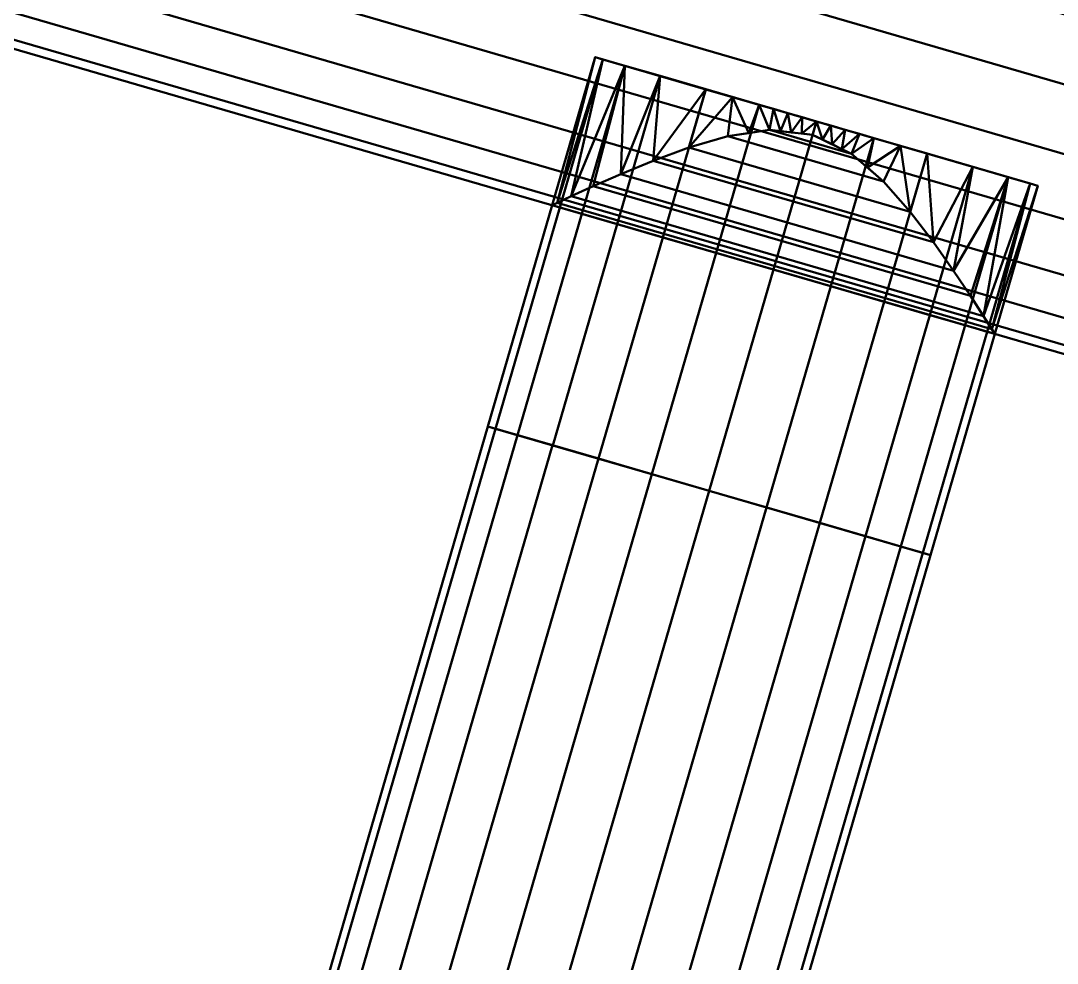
# Model space of a CAD drawing. Header units: inches. Extents: x -1654 to 1344, y -1538 to 36.
# Drawn here: x 1000.99 to 1018.99, y -801.71 to -785.34 of the extents above; entities that cross this region are included whole.
import ezdxf

# ---------------------------------------------------------------- set-up
doc = ezdxf.new("R2010")
doc.units = ezdxf.units.IN
doc.header["$MEASUREMENT"] = 0
doc.linetypes.add('Center', pattern=[1.25, 0.25, -0.1875, 0.625, -0.1875])
doc.layers.add('M-HVAC-DUCT', color=1, linetype='Center', lineweight=30)
doc.layers.add('M-HVAC-DUCT-SA', color=1, linetype='Continuous', lineweight=50)

# ---------------------------------------------------------------- blocks, each defined once
blk = doc.blocks.new('Round Takeoff - Standard-919566-_3D_')
at = {"layer": 'M-HVAC-DUCT', "color": 8, "linetype": 'Continuous', "lineweight": 50}
mesh = blk.add_polyface(dxfattribs=at)
corners = [(-2.678, 0, 4), (-2.678, 1.035, 3.864), (-2.678, 2, 3.464), (-2.678, 2.828, 2.828), (-2.678, 3.464, 2), (-2.678, 3.864, 1.035), (-2.678, 4), (-2.678, 3.864, -1.035), (-2.678, 3.464, -2), (-2.678, 2.828, -2.828), (-2.678, 2, -3.464), (-2.678, 1.035, -3.864), (-2.678, 0, -4), (-2.678, -1.035, -3.864), (-2.678, -2, -3.464), (-2.678, -2.828, -2.828), (-2.678, -3.464, -2), (-2.678, -3.864, -1.035), (-2.678, -4), (-2.678, -3.864, 1.035), (-2.678, -3.464, 2), (-2.678, -2.828, 2.828), (-2.678, -2, 3.464), (-2.678, -1.035, 3.864)]
mesh.append_faces([[corners[k] for k in face] for face in [(17, 14, 15, 16)]], dxfattribs={"vtx0": -1, "color": 8})
mesh.append_faces([[corners[k] for k in face] for face in [(21, 12, 17, 20)]], dxfattribs={"vtx0": -1, "vtx1": -1, "vtx2": -1, "color": 8})
mesh.append_faces([[corners[k] for k in face] for face in [(12, 3, 4)]], dxfattribs={"vtx0": -1, "vtx2": -1, "color": 8})
mesh.append_faces([[corners[k] for k in face] for face in [(12, 7, 8, 9), (12, 1, 2, 3)]], dxfattribs={"vtx0": -1, "vtx3": -1, "color": 8})
mesh.append_faces([[corners[k] for k in face] for face in [(0, 1, 12, 23), (22, 23, 12, 21)]], dxfattribs={"vtx1": -1, "vtx2": -1, "color": 8})
mesh.append_faces([[corners[k] for k in face] for face in [(6, 7, 12, 4)]], dxfattribs={"vtx1": -1, "vtx2": -1, "vtx3": -1, "color": 8})
mesh.append_faces([[corners[k] for k in face] for face in [(10, 11, 12, 9), (4, 5, 6)]], dxfattribs={"vtx2": -1, "color": 8})
mesh.append_faces([[corners[k] for k in face] for face in [(12, 13, 14, 17)]], dxfattribs={"vtx2": -1, "vtx3": -1, "color": 8})
mesh.append_faces([[corners[k] for k in face] for face in [(17, 18, 19, 20)]], dxfattribs={"vtx3": -1, "color": 8})
mesh = blk.add_polyface(dxfattribs=at)
corners = [(-2.678, 4), (-2.678, 3.864, 1.035), (-2.678, 3.464, 2), (-2.678, 2.828, 2.828), (-2.678, 2, 3.464), (-2.678, 1.035, 3.864), (-2.678, 0, 4), (0, 0, 4), (0, 1.035, 3.864), (0, 2, 3.464), (0, 2.828, 2.828), (0, 3.464, 2), (0, 3.864, 1.035), (0, 4)]
mesh.append_faces([[corners[k] for k in face] for face in [(5, 8, 9, 4)]], dxfattribs={"vtx0": -1, "vtx2": -1, "color": 8})
mesh.append_faces([[corners[k] for k in face] for face in [(7, 8, 5, 6)]], dxfattribs={"vtx1": -1, "color": 8})
mesh.append_faces([[corners[k] for k in face] for face in [(3, 4, 9, 10), (11, 12, 1, 2), (2, 3, 10, 11)]], dxfattribs={"vtx1": -1, "vtx3": -1, "color": 8})
mesh.append_faces([[corners[k] for k in face] for face in [(12, 13, 0, 1)]], dxfattribs={"vtx3": -1, "color": 8})
mesh = blk.add_polyface(dxfattribs=at)
corners = [(-2.678, 0, -4), (-2.678, 1.035, -3.864), (-2.678, 2, -3.464), (-2.678, 2.828, -2.828), (-2.678, 3.464, -2), (-2.678, 3.864, -1.035), (-2.678, 4), (0, 4), (0, 3.864, -1.035), (0, 3.464, -2), (0, 2.828, -2.828), (0, 2, -3.464), (0, 1.035, -3.864), (0, 0, -4)]
mesh.append_faces([[corners[k] for k in face] for face in [(8, 9, 4, 5), (3, 4, 9, 10), (11, 12, 1, 2), (2, 3, 10, 11)]], dxfattribs={"vtx1": -1, "vtx3": -1, "color": 8})
mesh.append_faces([[corners[k] for k in face] for face in [(6, 7, 8, 5)]], dxfattribs={"vtx2": -1, "color": 8})
mesh.append_faces([[corners[k] for k in face] for face in [(12, 13, 0, 1)]], dxfattribs={"vtx3": -1, "color": 8})
mesh = blk.add_polyface(dxfattribs=at)
corners = [(4, 0, 4), (4, 1.035, 3.864), (4, 2, 3.464), (4, 2.828, 2.828), (4, 3.464, 2), (4, 3.864, 1.035), (4, 4), (0, 4), (0, 3.864, 1.035), (0, 3.464, 2), (0, 2.828, 2.828), (0, 2, 3.464), (0, 1.035, 3.864), (0, 0, 4)]
mesh.append_faces([[corners[k] for k in face] for face in [(0, 1, 12, 13)]], dxfattribs={"vtx1": -1, "color": 8})
mesh.append_faces([[corners[k] for k in face] for face in [(1, 2, 11, 12), (10, 11, 2, 3), (4, 5, 8, 9), (9, 10, 3, 4)]], dxfattribs={"vtx1": -1, "vtx3": -1, "color": 8})
mesh.append_faces([[corners[k] for k in face] for face in [(5, 6, 7, 8)]], dxfattribs={"vtx3": -1, "color": 8})
mesh = blk.add_polyface(dxfattribs=at)
corners = [(4, 4), (4, 3.864, -1.035), (4, 3.464, -2), (4, 2.828, -2.828), (4, 2, -3.464), (4, 1.035, -3.864), (4, 0, -4), (0, 0, -4), (0, 1.035, -3.864), (0, 2, -3.464), (0, 2.828, -2.828), (0, 3.464, -2), (0, 3.864, -1.035), (0, 4)]
mesh.append_faces([[corners[k] for k in face] for face in [(0, 1, 12, 13)]], dxfattribs={"vtx1": -1, "color": 8})
mesh.append_faces([[corners[k] for k in face] for face in [(1, 2, 11, 12), (10, 11, 2, 3), (4, 5, 8, 9), (9, 10, 3, 4)]], dxfattribs={"vtx1": -1, "vtx3": -1, "color": 8})
mesh.append_faces([[corners[k] for k in face] for face in [(5, 6, 7, 8)]], dxfattribs={"vtx3": -1, "color": 8})
mesh = blk.add_polyface(dxfattribs=at)
corners = [(4, 0, 4), (4, -1.035, 3.864), (4, -2, 3.464), (4, -2.828, 2.828), (4, -3.464, 2), (4, -3.864, 1.035), (4, -4), (4, -3.864, -1.035), (4, -3.464, -2), (4, -2.828, -2.828), (4, -2, -3.464), (4, -1.035, -3.864), (4, 0, -4), (4, 1.035, -3.864), (4, 2, -3.464), (4, 2.828, -2.828), (4, 3.464, -2), (4, 3.864, -1.035), (4, 4), (4, 3.864, 1.035), (4, 3.464, 2), (4, 2.828, 2.828), (4, 2, 3.464), (4, 1.035, 3.864)]
mesh.append_faces([[corners[k] for k in face] for face in [(10, 8, 9), (6, 3, 4, 5)]], dxfattribs={"vtx0": -1, "color": 8})
mesh.append_faces([[corners[k] for k in face] for face in [(16, 21, 14, 15)]], dxfattribs={"vtx0": -1, "vtx1": -1, "color": 8})
mesh.append_faces([[corners[k] for k in face] for face in [(6, 12, 2, 3), (12, 23, 1, 2)]], dxfattribs={"vtx0": -1, "vtx1": -1, "vtx3": -1, "color": 8})
mesh.append_faces([[corners[k] for k in face] for face in [(21, 16, 17)]], dxfattribs={"vtx0": -1, "vtx2": -1, "color": 8})
mesh.append_faces([[corners[k] for k in face] for face in [(6, 10, 11, 12), (17, 19, 20, 21)]], dxfattribs={"vtx0": -1, "vtx3": -1, "color": 8})
mesh.append_faces([[corners[k] for k in face] for face in [(18, 19, 17)]], dxfattribs={"vtx1": -1, "color": 8})
mesh.append_faces([[corners[k] for k in face] for face in [(22, 23, 12, 21)]], dxfattribs={"vtx1": -1, "vtx2": -1, "color": 8})
mesh.append_faces([[corners[k] for k in face] for face in [(23, 0, 1)]], dxfattribs={"vtx2": -1, "color": 8})
mesh.append_faces([[corners[k] for k in face] for face in [(12, 13, 14, 21), (6, 7, 8, 10)]], dxfattribs={"vtx2": -1, "vtx3": -1, "color": 8})
mesh = blk.add_polyface(dxfattribs=at)
corners = [(-2.678, -4), (-2.678, -3.864, -1.035), (-2.678, -3.464, -2), (-2.678, -2.828, -2.828), (-2.678, -2, -3.464), (-2.678, -1.035, -3.864), (-2.678, 0, -4), (0, 0, -4), (0, -1.035, -3.864), (0, -2, -3.464), (0, -2.828, -2.828), (0, -3.464, -2), (0, -3.864, -1.035), (0, -4)]
mesh.append_faces([[corners[k] for k in face] for face in [(10, 3, 4, 9)]], dxfattribs={"vtx0": -1, "vtx2": -1, "color": 8})
mesh.append_faces([[corners[k] for k in face] for face in [(8, 9, 4, 5), (11, 12, 1, 2), (2, 3, 10, 11)]], dxfattribs={"vtx1": -1, "vtx3": -1, "color": 8})
mesh.append_faces([[corners[k] for k in face] for face in [(6, 7, 8, 5)]], dxfattribs={"vtx2": -1, "color": 8})
mesh.append_faces([[corners[k] for k in face] for face in [(12, 13, 0, 1)]], dxfattribs={"vtx3": -1, "color": 8})
mesh = blk.add_polyface(dxfattribs=at)
corners = [(-2.678, 0, 4), (-2.678, -1.035, 3.864), (-2.678, -2, 3.464), (-2.678, -2.828, 2.828), (-2.678, -3.464, 2), (-2.678, -3.864, 1.035), (-2.678, -4), (0, -4), (0, -3.864, 1.035), (0, -3.464, 2), (0, -2.828, 2.828), (0, -2, 3.464), (0, -1.035, 3.864), (0, 0, 4)]
mesh.append_faces([[corners[k] for k in face] for face in [(8, 9, 4, 5), (3, 4, 9, 10), (11, 12, 1, 2), (2, 3, 10, 11)]], dxfattribs={"vtx1": -1, "vtx3": -1, "color": 8})
mesh.append_faces([[corners[k] for k in face] for face in [(6, 7, 8, 5)]], dxfattribs={"vtx2": -1, "color": 8})
mesh.append_faces([[corners[k] for k in face] for face in [(12, 13, 0, 1)]], dxfattribs={"vtx3": -1, "color": 8})
mesh = blk.add_polyface(dxfattribs=at)
corners = [(4, 0, -4), (4, -1.035, -3.864), (4, -2, -3.464), (4, -2.828, -2.828), (4, -3.464, -2), (4, -3.864, -1.035), (4, -4), (0, -4), (0, -3.864, -1.035), (0, -3.464, -2), (0, -2.828, -2.828), (0, -2, -3.464), (0, -1.035, -3.864), (0, 0, -4)]
mesh.append_faces([[corners[k] for k in face] for face in [(0, 1, 12, 13)]], dxfattribs={"vtx1": -1, "color": 8})
mesh.append_faces([[corners[k] for k in face] for face in [(1, 2, 11, 12), (10, 11, 2, 3), (4, 5, 8, 9), (9, 10, 3, 4)]], dxfattribs={"vtx1": -1, "vtx3": -1, "color": 8})
mesh.append_faces([[corners[k] for k in face] for face in [(5, 6, 7, 8)]], dxfattribs={"vtx3": -1, "color": 8})
mesh = blk.add_polyface(dxfattribs=at)
corners = [(4, -4), (4, -3.864, 1.035), (4, -3.464, 2), (4, -2.828, 2.828), (4, -2, 3.464), (4, -1.035, 3.864), (4, 0, 4), (0, 0, 4), (0, -1.035, 3.864), (0, -2, 3.464), (0, -2.828, 2.828), (0, -3.464, 2), (0, -3.864, 1.035), (0, -4)]
mesh.append_faces([[corners[k] for k in face] for face in [(0, 1, 12, 13)]], dxfattribs={"vtx1": -1, "color": 8})
mesh.append_faces([[corners[k] for k in face] for face in [(1, 2, 11, 12), (10, 11, 2, 3), (4, 5, 8, 9), (9, 10, 3, 4)]], dxfattribs={"vtx1": -1, "vtx3": -1, "color": 8})
mesh.append_faces([[corners[k] for k in face] for face in [(5, 6, 7, 8)]], dxfattribs={"vtx3": -1, "color": 8})

msp = doc.modelspace()

# ---------------------------------------------------------------- linework, layer by layer
at = {"layer": 'M-HVAC-DUCT', "color": 5}
for p, q in [((927.006, -759.67, 1330), (1032.633, -790.377, 1330)), ((927.006, -759.67, 1330), (1032.633, -790.377, 1330)), ((1014.059, -789.664, 1330), (1014.806, -787.092, 1330)), ((1014.059, -789.664, 1330), (1012.942, -793.505, 1330)), ((1012.942, -793.505, 1330), (1007.563, -812.007, 1330)), ((1012.942, -793.505, 1330), (1007.563, -812.007, 1330))]:
    msp.add_line(p, q, dxfattribs=at)

# ---------------------------------------------------------------- block references
at = {"layer": 'M-HVAC-DUCT-SA', "color": 8, "extrusion": (0, 0, -1), "rotation": 286.2098687159166}
msp.add_blockref('Round Takeoff - Standard-919566-_3D_', (-1014.059, -789.664, -1330), dxfattribs=at)

# ---------------------------------------------------------------- meshes
at = {"layer": 'M-HVAC-DUCT-SA', "color": 8}
mesh = msp.add_polyface(dxfattribs=at)
corners = [(928.263, -755.349, 1330), (928.22, -755.496, 1331.165), (928.094, -755.928, 1332.25), (927.895, -756.615, 1333.182), (927.634, -757.51, 1333.897), (927.331, -758.552, 1334.347), (927.006, -759.67, 1334.5), (1032.633, -790.377, 1334.5), (1032.959, -789.259, 1334.347), (1033.261, -788.217, 1333.897), (1033.522, -787.322, 1333.182), (1033.721, -786.635, 1332.25), (1033.847, -786.203, 1331.165), (1033.89, -786.056, 1330)]
mesh.append_faces([[corners[k] for k in face] for face in [(7, 8, 5, 6)]], dxfattribs={"vtx1": -1, "color": 8})
mesh.append_faces([[corners[k] for k in face] for face in [(8, 9, 4, 5), (3, 4, 9, 10), (11, 12, 1, 2), (2, 3, 10, 11)]], dxfattribs={"vtx1": -1, "vtx3": -1, "color": 8})
mesh.append_faces([[corners[k] for k in face] for face in [(12, 13, 0, 1)]], dxfattribs={"vtx3": -1, "color": 8})
mesh = msp.add_polyface(dxfattribs=at)
corners = [(927.006, -759.67, 1325.5), (927.331, -758.552, 1325.653), (927.634, -757.51, 1326.103), (927.895, -756.615, 1326.818), (928.094, -755.928, 1327.75), (928.22, -755.496, 1328.835), (928.263, -755.349, 1330), (1033.89, -786.056, 1330), (1033.847, -786.203, 1328.835), (1033.721, -786.635, 1327.75), (1033.522, -787.322, 1326.818), (1033.261, -788.217, 1326.103), (1032.959, -789.259, 1325.653), (1032.633, -790.377, 1325.5)]
mesh.append_faces([[corners[k] for k in face] for face in [(7, 8, 5, 6)]], dxfattribs={"vtx1": -1, "color": 8})
mesh.append_faces([[corners[k] for k in face] for face in [(8, 9, 4, 5), (3, 4, 9, 10), (11, 12, 1, 2), (2, 3, 10, 11)]], dxfattribs={"vtx1": -1, "vtx3": -1, "color": 8})
mesh.append_faces([[corners[k] for k in face] for face in [(12, 13, 0, 1)]], dxfattribs={"vtx3": -1, "color": 8})
mesh = msp.add_polyface(dxfattribs=at)
corners = [(927.006, -759.67, 1334.5), (926.681, -760.788, 1334.347), (926.378, -761.831, 1333.897), (926.118, -762.726, 1333.182), (925.918, -763.412, 1332.25), (925.793, -763.844, 1331.165), (925.75, -763.991, 1330), (1031.377, -794.698, 1330), (1031.42, -794.551, 1331.165), (1031.545, -794.12, 1332.25), (1031.745, -793.433, 1333.182), (1032.005, -792.538, 1333.897), (1032.308, -791.496, 1334.347), (1032.633, -790.377, 1334.5)]
mesh.append_faces([[corners[k] for k in face] for face in [(8, 9, 4, 5), (3, 4, 9, 10), (11, 12, 1, 2), (2, 3, 10, 11)]], dxfattribs={"vtx1": -1, "vtx3": -1, "color": 8})
mesh.append_faces([[corners[k] for k in face] for face in [(6, 7, 8, 5)]], dxfattribs={"vtx2": -1, "color": 8})
mesh.append_faces([[corners[k] for k in face] for face in [(12, 13, 0, 1)]], dxfattribs={"vtx3": -1, "color": 8})
mesh = msp.add_polyface(dxfattribs=at)
corners = [(925.75, -763.991, 1330), (925.793, -763.844, 1328.835), (925.918, -763.412, 1327.75), (926.118, -762.726, 1326.818), (926.378, -761.831, 1326.103), (926.681, -760.788, 1325.653), (927.006, -759.67, 1325.5), (1032.633, -790.377, 1325.5), (1032.308, -791.496, 1325.653), (1032.005, -792.538, 1326.103), (1031.745, -793.433, 1326.818), (1031.545, -794.12, 1327.75), (1031.42, -794.551, 1328.835), (1031.377, -794.698, 1330)]
mesh.append_faces([[corners[k] for k in face] for face in [(7, 8, 5, 6)]], dxfattribs={"vtx1": -1, "color": 8})
mesh.append_faces([[corners[k] for k in face] for face in [(8, 9, 4, 5), (3, 4, 9, 10), (11, 12, 1, 2), (2, 3, 10, 11)]], dxfattribs={"vtx1": -1, "vtx3": -1, "color": 8})
mesh.append_faces([[corners[k] for k in face] for face in [(12, 13, 0, 1)]], dxfattribs={"vtx3": -1, "color": 8})
mesh = msp.add_polyface(dxfattribs=at)
corners = [(1010.965, -785.975, 1330), (1011.096, -786.013, 1328.965), (1011.48, -786.125, 1328), (1012.09, -786.302, 1327.172), (1012.886, -786.533, 1326.536), (1013.812, -786.803, 1326.136), (1014.806, -787.092, 1326), (1014.739, -787.322, 1326), (1013.992, -787.239, 1326.069), (1013.266, -787.347, 1326.256), (1012.59, -787.543, 1326.537), (1011.968, -787.773, 1326.906), (1011.409, -788.004, 1327.363), (1010.928, -788.217, 1327.909), (1010.55, -788.391, 1328.542), (1010.304, -788.506, 1329.249), (1010.218, -788.547, 1330), (1013.349, -786.668, 1326.336), (1014.309, -786.947, 1326.068), (1013.629, -787.293, 1326.163), (1014.061, -786.875, 1326.102), (1014.366, -787.281, 1326.035), (1014.179, -787.26, 1326.052), (1014.558, -787.019, 1326.034), (1014.553, -787.301, 1326.017)]
mesh.append_faces([[corners[k] for k in face] for face in [(24, 6, 7)]], dxfattribs={"vtx0": -1, "color": 8})
mesh.append_faces([[corners[k] for k in face] for face in [(9, 17, 19), (10, 17, 9), (3, 12, 2), (12, 3, 11), (13, 2, 12), (6, 24, 23)]], dxfattribs={"vtx0": -1, "vtx1": -1, "color": 8})
mesh.append_faces([[corners[k] for k in face] for face in [(5, 8, 19), (10, 4, 17), (20, 22, 8), (8, 5, 20), (23, 24, 21), (18, 21, 22), (11, 3, 4), (2, 13, 14), (14, 1, 2), (15, 0, 1), (21, 18, 23)]], dxfattribs={"vtx0": -1, "vtx2": -1, "color": 8})
mesh.append_faces([[corners[k] for k in face] for face in [(16, 0, 15)]], dxfattribs={"vtx1": -1, "color": 8})
mesh.append_faces([[corners[k] for k in face] for face in [(20, 18, 22), (10, 11, 4), (17, 5, 19), (14, 15, 1)]], dxfattribs={"vtx1": -1, "vtx2": -1, "color": 8})
mesh = msp.add_polyface(dxfattribs=at)
corners = [(1014.806, -787.092, 1334), (1013.812, -786.803, 1333.864), (1012.886, -786.533, 1333.464), (1012.09, -786.302, 1332.828), (1011.48, -786.125, 1332), (1011.096, -786.013, 1331.035), (1010.965, -785.975, 1330), (1010.218, -788.547, 1330), (1010.304, -788.506, 1330.751), (1010.55, -788.391, 1331.458), (1010.928, -788.217, 1332.091), (1011.409, -788.004, 1332.637), (1011.968, -787.773, 1333.094), (1012.59, -787.543, 1333.463), (1013.266, -787.347, 1333.744), (1013.992, -787.239, 1333.931), (1014.739, -787.322, 1334), (1014.309, -786.947, 1333.932), (1013.349, -786.668, 1333.664), (1013.629, -787.293, 1333.837), (1014.061, -786.875, 1333.898), (1014.366, -787.281, 1333.965), (1014.179, -787.26, 1333.948), (1014.558, -787.019, 1333.966), (1014.553, -787.301, 1333.983)]
mesh.append_faces([[corners[k] for k in face] for face in [(0, 24, 16)]], dxfattribs={"vtx0": -1, "color": 8})
mesh.append_faces([[corners[k] for k in face] for face in [(6, 8, 5), (4, 11, 3), (11, 4, 10), (20, 22, 17), (19, 18, 14), (18, 19, 1), (14, 18, 13), (3, 12, 2), (2, 13, 18), (22, 20, 15), (12, 3, 11)]], dxfattribs={"vtx0": -1, "vtx1": -1, "color": 8})
mesh.append_faces([[corners[k] for k in face] for face in [(5, 8, 9), (4, 9, 10), (17, 22, 21), (23, 21, 24), (24, 0, 23), (15, 20, 1), (21, 23, 17)]], dxfattribs={"vtx0": -1, "vtx2": -1, "color": 8})
mesh.append_faces([[corners[k] for k in face] for face in [(4, 5, 9), (12, 13, 2), (19, 15, 1)]], dxfattribs={"vtx1": -1, "vtx2": -1, "color": 8})
mesh.append_faces([[corners[k] for k in face] for face in [(6, 7, 8)]], dxfattribs={"vtx2": -1, "color": 8})
mesh = msp.add_polyface(dxfattribs=at)
corners = [(1014.806, -787.092, 1326), (1013.812, -786.803, 1326.136), (1012.886, -786.533, 1326.536), (1012.09, -786.302, 1327.172), (1011.48, -786.125, 1328), (1011.096, -786.013, 1328.965), (1010.965, -785.975, 1330), (1011.096, -786.013, 1331.035), (1011.48, -786.125, 1332), (1012.09, -786.302, 1332.828), (1012.886, -786.533, 1333.464), (1013.812, -786.803, 1333.864), (1014.806, -787.092, 1334), (1015.8, -787.381, 1333.864), (1016.727, -787.65, 1333.464), (1017.522, -787.881, 1332.828), (1018.133, -788.059, 1332), (1018.516, -788.17, 1331.035), (1018.647, -788.208, 1330), (1018.516, -788.17, 1328.965), (1018.133, -788.059, 1328), (1017.522, -787.881, 1327.172), (1016.727, -787.65, 1326.536), (1015.8, -787.381, 1326.136)]
mesh.append_faces([[corners[k] for k in face] for face in [(17, 14, 15, 16)]], dxfattribs={"vtx0": -1, "color": 8})
mesh.append_faces([[corners[k] for k in face] for face in [(21, 12, 17, 20)]], dxfattribs={"vtx0": -1, "vtx1": -1, "vtx2": -1, "color": 8})
mesh.append_faces([[corners[k] for k in face] for face in [(12, 3, 4)]], dxfattribs={"vtx0": -1, "vtx2": -1, "color": 8})
mesh.append_faces([[corners[k] for k in face] for face in [(12, 7, 8, 9), (12, 1, 2, 3)]], dxfattribs={"vtx0": -1, "vtx3": -1, "color": 8})
mesh.append_faces([[corners[k] for k in face] for face in [(0, 1, 12, 23), (22, 23, 12, 21)]], dxfattribs={"vtx1": -1, "vtx2": -1, "color": 8})
mesh.append_faces([[corners[k] for k in face] for face in [(6, 7, 12, 4)]], dxfattribs={"vtx1": -1, "vtx2": -1, "vtx3": -1, "color": 8})
mesh.append_faces([[corners[k] for k in face] for face in [(10, 11, 12, 9), (4, 5, 6)]], dxfattribs={"vtx2": -1, "color": 8})
mesh.append_faces([[corners[k] for k in face] for face in [(12, 13, 14, 17)]], dxfattribs={"vtx2": -1, "vtx3": -1, "color": 8})
mesh.append_faces([[corners[k] for k in face] for face in [(17, 18, 19, 20)]], dxfattribs={"vtx3": -1, "color": 8})
mesh = msp.add_polyface(dxfattribs=at)
corners = [(1010.218, -788.547, 1330), (1017.9, -790.78, 1330), (1017.849, -790.7, 1330.751), (1017.703, -790.47, 1331.458), (1017.477, -790.12, 1332.091), (1017.185, -789.683, 1332.637), (1016.837, -789.188, 1333.094), (1016.435, -788.661, 1333.463), (1015.97, -788.133, 1333.744), (1015.415, -787.653, 1333.931), (1014.739, -787.322, 1334), (1013.992, -787.239, 1333.931), (1013.266, -787.347, 1333.744), (1012.59, -787.543, 1333.463), (1011.968, -787.773, 1333.094), (1011.409, -788.004, 1332.637), (1010.928, -788.217, 1332.091), (1010.55, -788.391, 1331.458), (1010.304, -788.506, 1330.751)]
mesh.append_faces([[corners[k] for k in face] for face in [(11, 9, 10)]], dxfattribs={"vtx0": -1, "color": 8})
mesh.append_faces([[corners[k] for k in face] for face in [(2, 3, 17, 18), (3, 4, 16, 17), (15, 16, 4, 5), (5, 6, 14, 15), (7, 8, 12, 13), (6, 7, 13, 14), (8, 9, 11, 12)]], dxfattribs={"vtx1": -1, "vtx3": -1, "color": 8})
mesh.append_faces([[corners[k] for k in face] for face in [(0, 1, 2, 18)]], dxfattribs={"vtx2": -1, "color": 8})
mesh = msp.add_polyface(dxfattribs=at)
corners = [(1017.9, -790.78, 1330), (1010.218, -788.547, 1330), (1010.304, -788.506, 1329.249), (1010.55, -788.391, 1328.542), (1010.928, -788.217, 1327.909), (1011.409, -788.004, 1327.363), (1011.968, -787.773, 1326.906), (1012.59, -787.543, 1326.537), (1013.266, -787.347, 1326.256), (1013.992, -787.239, 1326.069), (1014.739, -787.322, 1326), (1015.415, -787.653, 1326.069), (1015.97, -788.133, 1326.256), (1016.435, -788.661, 1326.537), (1016.837, -789.188, 1326.906), (1017.185, -789.683, 1327.363), (1017.477, -790.12, 1327.909), (1017.703, -790.47, 1328.542), (1017.849, -790.7, 1329.249)]
mesh.append_faces([[corners[k] for k in face] for face in [(10, 11, 9)]], dxfattribs={"vtx1": -1, "color": 8})
mesh.append_faces([[corners[k] for k in face] for face in [(11, 12, 8, 9), (12, 13, 7, 8), (13, 14, 6, 7), (5, 6, 14, 15), (15, 16, 4, 5), (17, 18, 2, 3), (16, 17, 3, 4)]], dxfattribs={"vtx1": -1, "vtx3": -1, "color": 8})
mesh.append_faces([[corners[k] for k in face] for face in [(18, 0, 1, 2)]], dxfattribs={"vtx3": -1, "color": 8})
mesh = msp.add_polyface(dxfattribs=at)
corners = [(1018.647, -788.208, 1330), (1018.516, -788.17, 1331.035), (1018.133, -788.059, 1332), (1017.522, -787.881, 1332.828), (1016.727, -787.65, 1333.464), (1015.8, -787.381, 1333.864), (1014.806, -787.092, 1334), (1014.739, -787.322, 1334), (1015.415, -787.653, 1333.931), (1015.97, -788.133, 1333.744), (1016.435, -788.661, 1333.463), (1016.837, -789.188, 1333.094), (1017.185, -789.683, 1332.637), (1017.477, -790.12, 1332.091), (1017.703, -790.47, 1331.458), (1017.849, -790.7, 1330.751), (1017.9, -790.78, 1330), (1016.264, -787.515, 1333.664), (1015.303, -787.236, 1333.932), (1015.692, -787.893, 1333.837), (1015.552, -787.308, 1333.898), (1015.077, -787.488, 1333.965), (1015.246, -787.57, 1333.948), (1015.055, -787.164, 1333.966), (1014.908, -787.405, 1333.983)]
mesh.append_faces([[corners[k] for k in face] for face in [(24, 6, 7)]], dxfattribs={"vtx0": -1, "color": 8})
mesh.append_faces([[corners[k] for k in face] for face in [(9, 17, 19), (10, 17, 9), (6, 24, 23), (3, 12, 2), (12, 3, 11), (13, 2, 12)]], dxfattribs={"vtx0": -1, "vtx1": -1, "color": 8})
mesh.append_faces([[corners[k] for k in face] for face in [(8, 5, 20), (18, 21, 22), (10, 4, 17), (20, 22, 8), (23, 24, 21), (11, 3, 4), (2, 13, 14), (14, 1, 2), (21, 18, 23), (15, 0, 1), (5, 8, 19)]], dxfattribs={"vtx0": -1, "vtx2": -1, "color": 8})
mesh.append_faces([[corners[k] for k in face] for face in [(16, 0, 15)]], dxfattribs={"vtx1": -1, "color": 8})
mesh.append_faces([[corners[k] for k in face] for face in [(10, 11, 4), (20, 18, 22), (17, 5, 19), (14, 15, 1)]], dxfattribs={"vtx1": -1, "vtx2": -1, "color": 8})
mesh = msp.add_polyface(dxfattribs=at)
corners = [(1014.806, -787.092, 1326), (1015.8, -787.381, 1326.136), (1016.727, -787.65, 1326.536), (1017.522, -787.881, 1327.172), (1018.133, -788.059, 1328), (1018.516, -788.17, 1328.965), (1018.647, -788.208, 1330), (1017.9, -790.78, 1330), (1017.849, -790.7, 1329.249), (1017.703, -790.47, 1328.542), (1017.477, -790.12, 1327.909), (1017.185, -789.683, 1327.363), (1016.837, -789.188, 1326.906), (1016.435, -788.661, 1326.537), (1015.97, -788.133, 1326.256), (1015.415, -787.653, 1326.069), (1014.739, -787.322, 1326), (1015.303, -787.236, 1326.068), (1016.264, -787.515, 1326.336), (1015.692, -787.893, 1326.163), (1015.552, -787.308, 1326.102), (1015.077, -787.488, 1326.035), (1015.246, -787.57, 1326.052), (1015.055, -787.164, 1326.034), (1014.908, -787.405, 1326.017)]
mesh.append_faces([[corners[k] for k in face] for face in [(0, 24, 16)]], dxfattribs={"vtx0": -1, "color": 8})
mesh.append_faces([[corners[k] for k in face] for face in [(22, 20, 15), (6, 8, 5), (4, 11, 3), (11, 4, 10), (19, 18, 14), (18, 19, 1), (14, 18, 13), (20, 22, 17), (3, 12, 2), (2, 13, 18), (12, 3, 11)]], dxfattribs={"vtx0": -1, "vtx1": -1, "color": 8})
mesh.append_faces([[corners[k] for k in face] for face in [(5, 8, 9), (4, 9, 10), (24, 0, 23), (17, 22, 21), (15, 20, 1), (21, 23, 17), (23, 21, 24)]], dxfattribs={"vtx0": -1, "vtx2": -1, "color": 8})
mesh.append_faces([[corners[k] for k in face] for face in [(4, 5, 9), (12, 13, 2), (19, 15, 1)]], dxfattribs={"vtx1": -1, "vtx2": -1, "color": 8})
mesh.append_faces([[corners[k] for k in face] for face in [(6, 7, 8)]], dxfattribs={"vtx2": -1, "color": 8})
mesh = msp.add_polyface(dxfattribs=at)
corners = [(1012.942, -793.505, 1334), (1011.948, -793.216, 1333.864), (1011.022, -792.946, 1333.464), (1010.226, -792.715, 1332.828), (1009.616, -792.538, 1332), (1009.232, -792.426, 1331.035), (1009.101, -792.388, 1330), (1003.722, -810.89, 1330), (1003.853, -810.928, 1331.035), (1004.237, -811.04, 1332), (1004.847, -811.217, 1332.828), (1005.643, -811.448, 1333.464), (1006.569, -811.718, 1333.864), (1007.563, -812.007, 1334)]
mesh.append_faces([[corners[k] for k in face] for face in [(8, 9, 4, 5), (3, 4, 9, 10), (11, 12, 1, 2), (2, 3, 10, 11)]], dxfattribs={"vtx1": -1, "vtx3": -1, "color": 8})
mesh.append_faces([[corners[k] for k in face] for face in [(6, 7, 8, 5)]], dxfattribs={"vtx2": -1, "color": 8})
mesh.append_faces([[corners[k] for k in face] for face in [(12, 13, 0, 1)]], dxfattribs={"vtx3": -1, "color": 8})
mesh = msp.add_polyface(dxfattribs=at)
corners = [(1009.101, -792.388, 1330), (1009.232, -792.426, 1328.965), (1009.616, -792.538, 1328), (1010.226, -792.715, 1327.172), (1011.022, -792.946, 1326.536), (1011.948, -793.216, 1326.136), (1012.942, -793.505, 1326), (1007.563, -812.007, 1326), (1006.569, -811.718, 1326.136), (1005.643, -811.448, 1326.536), (1004.847, -811.217, 1327.172), (1004.237, -811.04, 1328), (1003.853, -810.928, 1328.965), (1003.722, -810.89, 1330)]
mesh.append_faces([[corners[k] for k in face] for face in [(7, 8, 5, 6)]], dxfattribs={"vtx1": -1, "color": 8})
mesh.append_faces([[corners[k] for k in face] for face in [(8, 9, 4, 5), (3, 4, 9, 10), (11, 12, 1, 2), (2, 3, 10, 11)]], dxfattribs={"vtx1": -1, "vtx3": -1, "color": 8})
mesh.append_faces([[corners[k] for k in face] for face in [(12, 13, 0, 1)]], dxfattribs={"vtx3": -1, "color": 8})
mesh = msp.add_polyface(dxfattribs=at)
corners = [(1009.101, -792.388, 1330), (1009.232, -792.426, 1331.035), (1009.616, -792.538, 1332), (1010.226, -792.715, 1332.828), (1011.022, -792.946, 1333.464), (1011.948, -793.216, 1333.864), (1012.942, -793.505, 1334), (1013.936, -793.794, 1333.864), (1014.863, -794.063, 1333.464), (1015.658, -794.294, 1332.828), (1016.268, -794.472, 1332), (1016.652, -794.583, 1331.035), (1016.783, -794.621, 1330), (1016.652, -794.583, 1328.965), (1016.268, -794.472, 1328), (1015.658, -794.294, 1327.172), (1014.863, -794.063, 1326.536), (1013.936, -793.794, 1326.136), (1012.942, -793.505, 1326), (1011.948, -793.216, 1326.136), (1011.022, -792.946, 1326.536), (1010.226, -792.715, 1327.172), (1009.616, -792.538, 1328), (1009.232, -792.426, 1328.965)]
mesh.append_faces([[corners[k] for k in face] for face in [(18, 15, 16, 17)]], dxfattribs={"vtx0": -1, "color": 8})
mesh.append_faces([[corners[k] for k in face] for face in [(0, 3, 6, 18), (18, 6, 12, 15)]], dxfattribs={"vtx0": -1, "vtx1": -1, "vtx2": -1, "vtx3": -1, "color": 8})
mesh.append_faces([[corners[k] for k in face] for face in [(12, 6, 9, 10)]], dxfattribs={"vtx0": -1, "vtx1": -1, "vtx3": -1, "color": 8})
mesh.append_faces([[corners[k] for k in face] for face in [(11, 12, 10)]], dxfattribs={"vtx1": -1, "color": 8})
mesh.append_faces([[corners[k] for k in face] for face in [(21, 22, 0, 18)]], dxfattribs={"vtx1": -1, "vtx2": -1, "vtx3": -1, "color": 8})
mesh.append_faces([[corners[k] for k in face] for face in [(4, 5, 6, 3), (22, 23, 0)]], dxfattribs={"vtx2": -1, "color": 8})
mesh.append_faces([[corners[k] for k in face] for face in [(0, 1, 2, 3), (6, 7, 8, 9), (18, 19, 20, 21), (12, 13, 14, 15)]], dxfattribs={"vtx3": -1, "color": 8})
mesh = msp.add_polyface(dxfattribs=at)
corners = [(1016.783, -794.621, 1330), (1016.652, -794.583, 1331.035), (1016.268, -794.472, 1332), (1015.658, -794.294, 1332.828), (1014.863, -794.063, 1333.464), (1013.936, -793.794, 1333.864), (1012.942, -793.505, 1334), (1007.563, -812.007, 1334), (1008.557, -812.296, 1333.864), (1009.484, -812.565, 1333.464), (1010.279, -812.796, 1332.828), (1010.89, -812.974, 1332), (1011.273, -813.085, 1331.035), (1011.404, -813.123, 1330)]
mesh.append_faces([[corners[k] for k in face] for face in [(7, 8, 5, 6)]], dxfattribs={"vtx1": -1, "color": 8})
mesh.append_faces([[corners[k] for k in face] for face in [(8, 9, 4, 5), (3, 4, 9, 10), (11, 12, 1, 2), (2, 3, 10, 11)]], dxfattribs={"vtx1": -1, "vtx3": -1, "color": 8})
mesh.append_faces([[corners[k] for k in face] for face in [(12, 13, 0, 1)]], dxfattribs={"vtx3": -1, "color": 8})
mesh = msp.add_polyface(dxfattribs=at)
corners = [(1012.942, -793.505, 1326), (1013.936, -793.794, 1326.136), (1014.863, -794.063, 1326.536), (1015.658, -794.294, 1327.172), (1016.268, -794.472, 1328), (1016.652, -794.583, 1328.965), (1016.783, -794.621, 1330), (1011.404, -813.123, 1330), (1011.273, -813.085, 1328.965), (1010.89, -812.974, 1328), (1010.279, -812.796, 1327.172), (1009.484, -812.565, 1326.536), (1008.557, -812.296, 1326.136), (1007.563, -812.007, 1326)]
mesh.append_faces([[corners[k] for k in face] for face in [(7, 8, 5, 6)]], dxfattribs={"vtx1": -1, "color": 8})
mesh.append_faces([[corners[k] for k in face] for face in [(8, 9, 4, 5), (3, 4, 9, 10), (11, 12, 1, 2), (2, 3, 10, 11)]], dxfattribs={"vtx1": -1, "vtx3": -1, "color": 8})
mesh.append_faces([[corners[k] for k in face] for face in [(12, 13, 0, 1)]], dxfattribs={"vtx3": -1, "color": 8})

doc.saveas('drawing.dxf')
